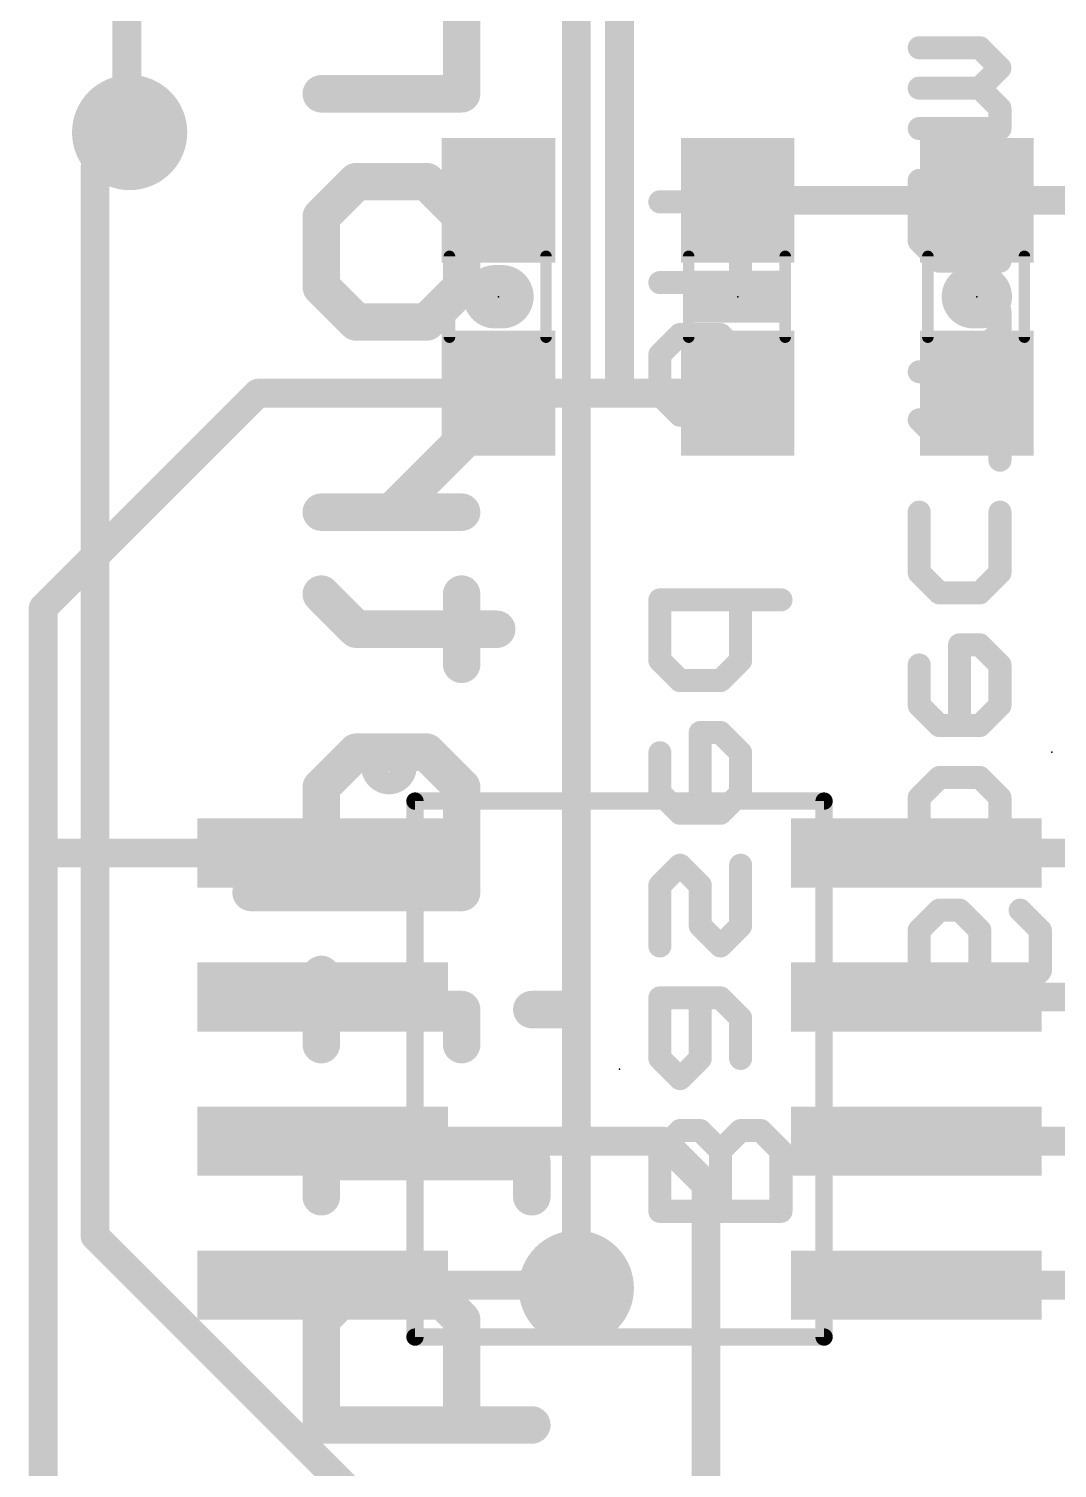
# Model space of a CAD drawing. Extents: x -16 to 96, y -18 to 53.
# Drawn here: x 30.35 to 39.42, y 14.01 to 26.7 of the extents above; entities that cross this region are included whole.
import ezdxf

# ---------------------------------------------------------------- set-up
doc = ezdxf.new("R2010")
doc.units = 0
for name, color, linetype in [('1', 12, 'CONTINUOUS'), ('16', 132, 'CONTINUOUS'), ('18', 110, 'CONTINUOUS'), ('21', 41, 'CONTINUOUS'), ('22', 40, 'CONTINUOUS'), ('23', 53, 'CONTINUOUS'), ('24', 53, 'CONTINUOUS'), ('51', 53, 'CONTINUOUS')]:
    doc.layers.add(name, color=color, linetype=linetype)

# ---------------------------------------------------------------- blocks, each defined once
blk = doc.blocks.new('RECT')
blk.add_solid([(-0.5, -0.5), (0.5, -0.5), (-0.5, 0.5), (0.5, 0.5)])
blk = doc.blocks.new('ROUNDV')
at = {"const_width": 0.5}
blk.add_lwpolyline([(0, -0.25, 1), (0, 0.25, 1), (0, -0.25)], format="xyb", dxfattribs=at)

msp = doc.modelspace()

# ---------------------------------------------------------------- linework, layer by layer
at = {"layer": '1', "const_width": 0.254}
for points in [[(35.56, 35.56), (35.56, 23.4832)], [(31.2166, 33.3502), (31.2166, 25.8064)], [(31.2166, 25.8064), (31.242, 25.781)], [(36.6014, 25.1832), (38.7096, 25.1832)], [(39.6884, 25.1832), (38.7096, 25.1832)], [(32.3732, 23.4832), (30.48, 21.59)], [(34.4932, 23.4832), (32.3732, 23.4832)], [(34.4932, 23.4832), (35.56, 23.4832)], [(35.56, 23.4832), (36.6014, 23.4832)], [(30.48, 21.59), (30.48, 19.431)], [(32.9438, 19.431), (30.48, 19.431)], [(30.48, 12.7), (30.48, 19.431)], [(38.1762, 19.431), (39.751, 19.431)], [(38.1762, 18.161), (41.656, 18.161)], [(32.9438, 16.891), (35.941, 16.891)], [(35.941, 16.891), (36.322, 16.51)], [(38.1762, 16.891), (41.6814, 16.891)], [(36.322, 16.51), (36.322, 13.6652)], [(32.9438, 15.621), (35.1536, 15.621)], [(35.1536, 15.621), (35.179, 15.5956)], [(38.1762, 15.621), (40.7162, 15.621)]]:
    msp.add_lwpolyline(points, dxfattribs=at)
at = {"layer": '1', "const_width": 0.127}
for points in [[(31.2615, 25.8513, 1), (31.1717, 25.7615)], [(31.1971, 25.7361, 1), (31.2869, 25.8259)], [(31.1531, 25.8064, 1), (31.2801, 25.8064)], [(36.6014, 25.2467, 1), (36.6014, 25.1197)], [(38.7096, 25.2467, 1), (38.7096, 25.1197)], [(38.7096, 25.1197, 1), (38.7096, 25.2467)], [(32.3732, 23.5467, 1), (32.3732, 23.4197)], [(32.4181, 23.4383, 1), (32.3283, 23.5281)], [(34.4932, 23.5467, 1), (34.4932, 23.4197)], [(34.4932, 23.4197, 1), (34.4932, 23.5467)], [(35.56, 23.5467, 1), (35.56, 23.4197)], [(35.56, 23.4197, 1), (35.56, 23.5467)], [(36.6014, 23.4197, 1), (36.6014, 23.5467)], [(35.4965, 23.4832, 1), (35.6235, 23.4832)], [(30.5435, 21.59, 1), (30.4165, 21.59)], [(30.4351, 21.6349, 1), (30.5249, 21.5451)], [(30.48, 19.4945, 1), (30.48, 19.3675)], [(30.5435, 19.431, 1), (30.4165, 19.431)], [(32.9438, 19.3675, 1), (32.9438, 19.4945)], [(38.1762, 19.4945, 1), (38.1762, 19.3675)], [(30.4165, 19.431, 1), (30.5435, 19.431)], [(38.1762, 18.2245, 1), (38.1762, 18.0975)], [(32.9438, 16.9545, 1), (32.9438, 16.8275)], [(35.9859, 16.9359, 1), (35.8961, 16.8461)], [(35.941, 16.8275, 1), (35.941, 16.9545)], [(38.1762, 16.9545, 1), (38.1762, 16.8275)], [(36.3855, 16.51, 1), (36.2585, 16.51)], [(36.2771, 16.4651, 1), (36.3669, 16.5549)], [(32.9438, 15.6845, 1), (32.9438, 15.5575)], [(35.1985, 15.6659, 1), (35.1087, 15.5761)], [(35.1536, 15.5575, 1), (35.1536, 15.6845)], [(38.1762, 15.6845, 1), (38.1762, 15.5575)], [(35.1341, 15.5507, 1), (35.2239, 15.6405)]]:
    msp.add_lwpolyline(points, format="xyb", dxfattribs=at)
at = {"layer": '16', "const_width": 0.254}
for points in [[(35.179, 27.686), (35.179, 15.5956)], [(30.9372, 25.4762), (31.242, 25.781)], [(30.9372, 16.0528), (30.9372, 25.4762)], [(38.1, 8.89), (30.9372, 16.0528)]]:
    msp.add_lwpolyline(points, dxfattribs=at)
at = {"layer": '16', "const_width": 0.127}
for points in [[(31.2869, 25.7361, 1), (31.1971, 25.8259)], [(31.0007, 25.4762, 1), (30.8737, 25.4762)], [(30.8923, 25.5211, 1), (30.9821, 25.4313)], [(30.9821, 16.0977, 1), (30.8923, 16.0079)], [(30.8737, 16.0528, 1), (31.0007, 16.0528)], [(35.1155, 15.5956, 1), (35.2425, 15.5956)]]:
    msp.add_lwpolyline(points, format="xyb", dxfattribs=at)
at = {"layer": '21'}
for points, const_width in [([(34.4627, 24.3332), (34.5237, 24.3332)], 0.5588), ([(38.6791, 24.3332), (38.7401, 24.3332)], 0.5588), ([(37.363, 19.888), (33.757, 19.888)], 0.1524), ([(33.757, 15.164), (37.363, 15.164)], 0.1524)]:
    msp.add_lwpolyline(points, dxfattribs=dict(at, const_width=const_width))
for points, const_width in [([(34.4627, 24.4729, 1), (34.4627, 24.1935)], 0.2794), ([(34.5237, 24.1935, 1), (34.5237, 24.4729)], 0.2794), ([(38.6791, 24.4729, 1), (38.6791, 24.1935)], 0.2794), ([(38.7401, 24.1935, 1), (38.7401, 24.4729)], 0.2794), ([(33.528, 20.0494, 1), (33.528, 20.3366, 1), (33.528, 20.0494)], 0.2032), ([(33.757, 19.9261, 1), (33.757, 19.8499)], 0.0762), ([(37.363, 19.8499, 1), (37.363, 19.9261)], 0.0762), ([(33.757, 15.2021, 1), (33.757, 15.1259)], 0.0762), ([(37.363, 15.1259, 1), (37.363, 15.2021)], 0.0762)]:
    msp.add_lwpolyline(points, format="xyb", dxfattribs=dict(at, const_width=const_width))
at = {"layer": '22'}
for points, const_width in [([(34.1683, 26.1221), (34.1683, 27.05)], 0.3302), ([(38.7355, 26.5278), (38.2016, 26.5278)], 0.2032), ([(38.9134, 26.3498), (38.7355, 26.5278)], 0.2032), ([(38.7355, 26.1719), (38.9134, 26.3498)], 0.2032), ([(32.9311, 26.1221), (34.1683, 26.1221)], 0.3302), ([(38.7355, 26.1719), (38.2016, 26.1719)], 0.2032), ([(38.9134, 25.9939), (38.7355, 26.1719)], 0.2032), ([(38.9134, 25.816), (38.9134, 25.9939)], 0.2032), ([(38.2016, 25.816), (38.9134, 25.816)], 0.2032), ([(32.9311, 25.0386), (33.2404, 25.3479)], 0.3302), ([(33.2404, 25.3479), (33.859, 25.3479)], 0.3302), ([(33.859, 25.3479), (34.1683, 25.0386)], 0.3302), ([(38.2016, 24.8245), (38.2016, 25.3584)], 0.2032), ([(38.2016, 25.3584), (38.9134, 25.3584)], 0.2032), ([(36.4495, 25.1698), (35.9156, 25.1698)], 0.2032), ([(36.6274, 24.9918), (36.4495, 25.1698)], 0.2032), ([(32.9311, 24.42), (32.9311, 25.0386)], 0.3302), ([(34.1683, 25.0386), (34.1683, 24.42)], 0.3302), ([(36.6274, 24.458), (36.6274, 24.9918)], 0.2032), ([(38.3796, 24.6466), (38.2016, 24.8245)], 0.2032), ([(38.9134, 24.6466), (38.3796, 24.6466)], 0.2032), ([(33.2404, 24.1107), (32.9311, 24.42)], 0.3302), ([(34.1683, 24.42), (33.859, 24.1107)], 0.3302), ([(35.9156, 24.458), (36.6274, 24.458)], 0.2032), ([(33.859, 24.1107), (33.2404, 24.1107)], 0.3302), ([(38.9134, 24.028), (38.9134, 24.206)], 0.2032), ([(38.5575, 23.6721), (38.9134, 24.028)], 0.2032), ([(35.9156, 23.8224), (36.0936, 24.0004)], 0.2032), ([(36.0936, 24.0004), (36.4495, 24.0004)], 0.2032), ([(36.4495, 24.0004), (36.6274, 23.8224)], 0.2032), ([(35.9156, 23.4665), (35.9156, 23.8224)], 0.2032), ([(36.6274, 23.8224), (36.6274, 23.4665)], 0.2032), ([(38.2016, 23.6721), (38.9134, 23.6721)], 0.2032), ([(34.1683, 23.0532), (34.1683, 23.3625)], 0.3302), ([(36.0936, 23.2886), (35.9156, 23.4665)], 0.2032), ([(36.6274, 23.4665), (36.4495, 23.2886)], 0.2032), ([(36.4495, 23.2886), (36.0936, 23.2886)], 0.2032), ([(38.3796, 23.0704), (38.2016, 23.2484)], 0.2032), ([(38.9134, 22.8925), (38.9134, 23.2484)], 0.2032), ([(33.5497, 22.4346), (34.1683, 23.0532)], 0.3302), ([(39.0914, 23.0704), (38.3796, 23.0704)], 0.2032), ([(32.9311, 22.4346), (34.1683, 22.4346)], 0.3302), ([(38.2016, 21.9011), (38.2016, 22.4349)], 0.2032), ([(38.9134, 22.4349), (38.9134, 21.9011)], 0.2032), ([(38.3796, 21.7231), (38.2016, 21.9011)], 0.2032), ([(38.9134, 21.9011), (38.7355, 21.7231)], 0.2032), ([(33.2404, 21.4029), (32.9311, 21.7122)], 0.3302), ([(34.1683, 21.0937), (34.1683, 21.7122)], 0.3302), ([(38.7355, 21.7231), (38.3796, 21.7231)], 0.2032), ([(36.9833, 21.6616), (35.9156, 21.6616)], 0.2032), ([(35.9156, 21.6616), (35.9156, 21.1277)], 0.2032), ([(36.6274, 21.1277), (36.6274, 21.6616)], 0.2032), ([(34.4776, 21.4029), (33.2404, 21.4029)], 0.3302), ([(38.7355, 21.2655), (38.5575, 21.2655)], 0.2032), ([(38.5575, 21.2655), (38.5575, 20.5537)], 0.2032), ([(38.9134, 21.0876), (38.7355, 21.2655)], 0.2032), ([(35.9156, 21.1277), (36.0936, 20.9498)], 0.2032), ([(36.4495, 20.9498), (36.6274, 21.1277)], 0.2032), ([(38.2016, 21.0876), (38.2016, 20.7317)], 0.2032), ([(38.9134, 20.7317), (38.9134, 21.0876)], 0.2032), ([(36.0936, 20.9498), (36.4495, 20.9498)], 0.2032), ([(38.2016, 20.7317), (38.3796, 20.5537)], 0.2032), ([(38.7355, 20.5537), (38.9134, 20.7317)], 0.2032), ([(36.4495, 20.4922), (36.2715, 20.4922)], 0.2032), ([(36.2715, 20.4922), (36.2715, 19.7804)], 0.2032), ([(36.6274, 20.3143), (36.4495, 20.4922)], 0.2032), ([(38.3796, 20.5537), (38.7355, 20.5537)], 0.2032), ([(33.2404, 20.3195), (32.9311, 20.0102)], 0.3302), ([(33.859, 20.3195), (33.2404, 20.3195)], 0.3302), ([(34.1683, 20.0102), (33.859, 20.3195)], 0.3302), ([(35.9156, 20.3143), (35.9156, 19.9583)], 0.2032), ([(36.6274, 19.9583), (36.6274, 20.3143)], 0.2032), ([(32.9311, 20.0102), (32.9311, 19.0823)], 0.3302), ([(34.1683, 19.0823), (34.1683, 20.0102)], 0.3302), ([(38.3796, 20.0961), (38.2016, 19.9182)], 0.2032), ([(38.7355, 20.0961), (38.3796, 20.0961)], 0.2032), ([(38.9134, 19.9182), (38.7355, 20.0961)], 0.2032), ([(35.9156, 19.9583), (36.0936, 19.7804)], 0.2032), ([(36.4495, 19.7804), (36.6274, 19.9583)], 0.2032), ([(38.2016, 19.9182), (38.2016, 19.3843)], 0.2032), ([(38.9134, 19.3843), (38.9134, 19.9182)], 0.2032), ([(36.0936, 19.7804), (36.4495, 19.7804)], 0.2032), ([(35.9156, 19.1449), (36.0936, 19.3228)], 0.2032), ([(36.0936, 19.3228), (36.2715, 19.1449)], 0.2032), ([(36.6274, 18.789), (36.6274, 19.3228)], 0.2032), ([(37.8457, 19.3843), (38.9134, 19.3843)], 0.2032), ([(32.3125, 19.0823), (34.1683, 19.0823)], 0.3302), ([(35.9156, 18.611), (35.9156, 19.1449)], 0.2032), ([(36.2715, 19.1449), (36.2715, 18.789)], 0.2032), ([(38.3796, 18.9267), (38.2016, 18.7488)], 0.2032), ([(38.5575, 18.9267), (38.3796, 18.9267)], 0.2032), ([(38.7355, 18.7488), (38.5575, 18.9267)], 0.2032), ([(39.0914, 18.9267), (39.2693, 18.7488)], 0.2032), ([(36.2715, 18.789), (36.4495, 18.611)], 0.2032), ([(36.4495, 18.611), (36.6274, 18.789)], 0.2032), ([(38.2016, 18.7488), (38.2016, 18.3929)], 0.2032), ([(38.7355, 18.3929), (38.7355, 18.7488)], 0.2032), ([(39.2693, 18.7488), (39.2693, 18.3929)], 0.2032), ([(32.9311, 17.7414), (32.9311, 18.36)], 0.3302), ([(38.2016, 18.3929), (38.3796, 18.2149)], 0.2032), ([(38.9134, 18.2149), (38.7355, 18.3929)], 0.2032), ([(39.2693, 18.3929), (39.0914, 18.2149)], 0.2032), ([(39.0914, 18.2149), (38.9134, 18.2149)], 0.2032), ([(34.1683, 18.0507), (32.9311, 18.0507)], 0.3302), ([(34.1683, 17.7414), (34.1683, 18.0507)], 0.3302), ([(35.0962, 18.0507), (34.7869, 18.0507)], 0.3302), ([(36.4495, 18.1534), (35.9156, 18.1534)], 0.2032), ([(35.9156, 18.1534), (35.9156, 17.6196)], 0.2032), ([(36.2715, 17.6196), (36.2715, 18.1534)], 0.2032), ([(36.6274, 17.9755), (36.4495, 18.1534)], 0.2032), ([(36.6274, 17.6196), (36.6274, 17.9755)], 0.2032), ([(35.9156, 17.6196), (36.0936, 17.4416)], 0.2032), ([(36.0936, 17.4416), (36.2715, 17.6196)], 0.2032), ([(32.9311, 16.4005), (32.9311, 17.0191)], 0.3302), ([(36.0936, 16.984), (35.9156, 16.8061)], 0.2032), ([(36.2715, 16.984), (36.0936, 16.984)], 0.2032), ([(36.4495, 16.8061), (36.2715, 16.984)], 0.2032), ([(36.6274, 16.984), (36.4495, 16.8061)], 0.2032), ([(36.8054, 16.984), (36.6274, 16.984)], 0.2032), ([(36.9833, 16.8061), (36.8054, 16.984)], 0.2032), ([(34.7869, 16.7098), (32.9311, 16.7098)], 0.3302), ([(34.7869, 16.4005), (34.7869, 16.7098)], 0.3302), ([(35.9156, 16.8061), (35.9156, 16.2722)], 0.2032), ([(36.4495, 16.2722), (36.4495, 16.8061)], 0.2032), ([(36.9833, 16.2722), (36.9833, 16.8061)], 0.2032), ([(35.9156, 16.2722), (36.9833, 16.2722)], 0.2032), ([(32.9311, 15.317), (33.2404, 15.6263)], 0.3302), ([(33.2404, 15.6263), (33.859, 15.6263)], 0.3302), ([(33.859, 15.6263), (34.1683, 15.317)], 0.3302), ([(32.9311, 14.3891), (32.9311, 15.317)], 0.3302), ([(34.1683, 15.317), (34.1683, 14.3891)], 0.3302), ([(34.7869, 14.3891), (32.9311, 14.3891)], 0.3302)]:
    msp.add_lwpolyline(points, dxfattribs=dict(at, const_width=const_width))
for points, const_width in [([(38.2016, 26.5786, 1), (38.2016, 26.477)], 0.1016), ([(38.7714, 26.5637, 1), (38.6995, 26.4919)], 0.1016), ([(38.7355, 26.477, 1), (38.7355, 26.5786)], 0.1016), ([(38.9493, 26.3139, 1), (38.8775, 26.3858)], 0.1016), ([(38.8775, 26.3139, 1), (38.9493, 26.3858)], 0.1016), ([(32.9311, 26.2046, 1), (32.9311, 26.0395)], 0.1651), ([(34.1683, 26.0395, 1), (34.1683, 26.2046)], 0.1651), ([(38.2016, 26.2227, 1), (38.2016, 26.1211)], 0.1016), ([(38.7714, 26.2078, 1), (38.6995, 26.136)], 0.1016), ([(38.7355, 26.1211, 1), (38.7355, 26.2227)], 0.1016), ([(34.0857, 26.1221, 1), (34.2508, 26.1221)], 0.1651), ([(38.6995, 26.2078, 1), (38.7714, 26.136)], 0.1016), ([(38.9642, 25.9939, 1), (38.8626, 25.9939)], 0.1016), ([(38.8775, 25.958, 1), (38.9493, 26.0299)], 0.1016), ([(38.2016, 25.8668, 1), (38.2016, 25.7652)], 0.1016), ([(38.9134, 25.7652, 1), (38.9134, 25.8668)], 0.1016), ([(38.8626, 25.816, 1), (38.9642, 25.816)], 0.1016), ([(33.2404, 25.4304, 1), (33.2404, 25.2653)], 0.1651), ([(33.2988, 25.2895, 1), (33.182, 25.4063)], 0.1651), ([(33.9174, 25.4063, 1), (33.8006, 25.2895)], 0.1651), ([(33.859, 25.2653, 1), (33.859, 25.4304)], 0.1651), ([(38.2524, 25.3584, 1), (38.1508, 25.3584)], 0.1016), ([(38.2016, 25.4092, 1), (38.2016, 25.3076)], 0.1016), ([(38.9134, 25.3076, 1), (38.9134, 25.4092)], 0.1016), ([(35.9156, 25.2206, 1), (35.9156, 25.119)], 0.1016), ([(36.4854, 25.2057, 1), (36.4135, 25.1339)], 0.1016), ([(36.4495, 25.119, 1), (36.4495, 25.2206)], 0.1016), ([(32.8727, 25.097, 1), (32.9895, 24.9802)], 0.1651), ([(33.0136, 25.0386, 1), (32.8486, 25.0386)], 0.1651), ([(34.2508, 25.0386, 1), (34.0857, 25.0386)], 0.1651), ([(34.1099, 24.9802, 1), (34.2267, 25.097)], 0.1651), ([(36.6782, 24.9918, 1), (36.5766, 24.9918)], 0.1016), ([(36.5915, 24.9559, 1), (36.6633, 25.0278)], 0.1016), ([(38.2375, 24.8605, 1), (38.1657, 24.7886)], 0.1016), ([(38.1508, 24.8245, 1), (38.2524, 24.8245)], 0.1016), ([(38.3796, 24.6974, 1), (38.3796, 24.5958)], 0.1016), ([(38.9134, 24.5958, 1), (38.9134, 24.6974)], 0.1016), ([(38.3436, 24.6107, 1), (38.4155, 24.6825)], 0.1016), ([(32.9895, 24.4784, 1), (32.8727, 24.3616)], 0.1651), ([(32.8486, 24.42, 1), (33.0136, 24.42)], 0.1651), ([(34.0857, 24.42, 1), (34.2508, 24.42)], 0.1651), ([(34.2267, 24.3616, 1), (34.1099, 24.4784)], 0.1651), ([(35.9156, 24.5088, 1), (35.9156, 24.4072)], 0.1016), ([(36.5766, 24.458, 1), (36.6782, 24.458)], 0.1016), ([(36.6274, 24.4072, 1), (36.6274, 24.5088)], 0.1016), ([(33.2404, 24.1932, 1), (33.2404, 24.0281)], 0.1651), ([(33.182, 24.0523, 1), (33.2988, 24.1691)], 0.1651), ([(33.8006, 24.1691, 1), (33.9174, 24.0523)], 0.1651), ([(33.859, 24.0281, 1), (33.859, 24.1932)], 0.1651), ([(38.9642, 24.206, 1), (38.8626, 24.206)], 0.1016), ([(38.9493, 23.9921, 1), (38.8775, 24.0639)], 0.1016), ([(36.0936, 24.0512, 1), (36.0936, 23.9496)], 0.1016), ([(36.1295, 23.9645, 1), (36.0576, 24.0363)], 0.1016), ([(36.4854, 24.0363, 1), (36.4135, 23.9645)], 0.1016), ([(36.4495, 23.9496, 1), (36.4495, 24.0512)], 0.1016), ([(38.8626, 24.028, 1), (38.9642, 24.028)], 0.1016), ([(35.9664, 23.8224, 1), (35.8648, 23.8224)], 0.1016), ([(35.8797, 23.8584, 1), (35.9515, 23.7865)], 0.1016), ([(36.6782, 23.8224, 1), (36.5766, 23.8224)], 0.1016), ([(36.5915, 23.7865, 1), (36.6633, 23.8584)], 0.1016), ([(38.2016, 23.7229, 1), (38.2016, 23.6213)], 0.1016), ([(38.5216, 23.708, 1), (38.5934, 23.6362)], 0.1016), ([(38.9134, 23.6213, 1), (38.9134, 23.7229)], 0.1016), ([(34.2508, 23.3625, 1), (34.0857, 23.3625)], 0.1651), ([(35.9515, 23.5025, 1), (35.8797, 23.4306)], 0.1016), ([(35.8648, 23.4665, 1), (35.9664, 23.4665)], 0.1016), ([(36.5766, 23.4665, 1), (36.6782, 23.4665)], 0.1016), ([(36.6633, 23.4306, 1), (36.5915, 23.5025)], 0.1016), ([(36.0936, 23.3394, 1), (36.0936, 23.2378)], 0.1016), ([(36.0576, 23.2527, 1), (36.1295, 23.3245)], 0.1016), ([(36.4135, 23.3245, 1), (36.4854, 23.2527)], 0.1016), ([(36.4495, 23.2378, 1), (36.4495, 23.3394)], 0.1016), ([(38.2375, 23.2843, 1), (38.1657, 23.2125)], 0.1016), ([(38.9642, 23.2484, 1), (38.8626, 23.2484)], 0.1016), ([(34.2267, 22.9948, 1), (34.1099, 23.1115)], 0.1651), ([(34.0857, 23.0532, 1), (34.2508, 23.0532)], 0.1651), ([(38.3796, 23.1212, 1), (38.3796, 23.0196)], 0.1016), ([(38.3436, 23.0345, 1), (38.4155, 23.1064)], 0.1016), ([(39.0914, 23.0196, 1), (39.0914, 23.1212)], 0.1016), ([(38.8626, 22.8925, 1), (38.9642, 22.8925)], 0.1016), ([(32.9311, 22.5171, 1), (32.9311, 22.352)], 0.1651), ([(34.1683, 22.352, 1), (34.1683, 22.5171)], 0.1651), ([(33.4913, 22.4929, 1), (33.6081, 22.3762)], 0.1651), ([(38.2524, 22.4349, 1), (38.1508, 22.4349)], 0.1016), ([(38.9642, 22.4349, 1), (38.8626, 22.4349)], 0.1016), ([(38.2375, 21.937, 1), (38.1657, 21.8651)], 0.1016), ([(38.1508, 21.9011, 1), (38.2524, 21.9011)], 0.1016), ([(38.8626, 21.9011, 1), (38.9642, 21.9011)], 0.1016), ([(38.9493, 21.8651, 1), (38.8775, 21.937)], 0.1016), ([(32.9895, 21.7706, 1), (32.8727, 21.6539)], 0.1651), ([(34.2508, 21.7122, 1), (34.0857, 21.7122)], 0.1651), ([(38.3796, 21.7739, 1), (38.3796, 21.6723)], 0.1016), ([(38.7355, 21.6723, 1), (38.7355, 21.7739)], 0.1016), ([(35.9156, 21.7124, 1), (35.9156, 21.6108)], 0.1016), ([(35.9664, 21.6616, 1), (35.8648, 21.6616)], 0.1016), ([(36.6782, 21.6616, 1), (36.5766, 21.6616)], 0.1016), ([(36.9833, 21.6108, 1), (36.9833, 21.7124)], 0.1016), ([(38.3436, 21.6872, 1), (38.4155, 21.759)], 0.1016), ([(38.6995, 21.759, 1), (38.7714, 21.6872)], 0.1016), ([(33.2404, 21.4855, 1), (33.2404, 21.3204)], 0.1651), ([(34.4776, 21.3204, 1), (34.4776, 21.4855)], 0.1651), ([(33.182, 21.3446, 1), (33.2988, 21.4613)], 0.1651), ([(38.5575, 21.3163, 1), (38.5575, 21.2147)], 0.1016), ([(38.6083, 21.2655, 1), (38.5067, 21.2655)], 0.1016), ([(38.7714, 21.3014, 1), (38.6995, 21.2296)], 0.1016), ([(38.7355, 21.2147, 1), (38.7355, 21.3163)], 0.1016), ([(35.9515, 21.1637, 1), (35.8797, 21.0918)], 0.1016), ([(36.6633, 21.0918, 1), (36.5915, 21.1637)], 0.1016), ([(38.2524, 21.0876, 1), (38.1508, 21.0876)], 0.1016), ([(38.9642, 21.0876, 1), (38.8626, 21.0876)], 0.1016), ([(34.0857, 21.0937, 1), (34.2508, 21.0937)], 0.1651), ([(35.8648, 21.1277, 1), (35.9664, 21.1277)], 0.1016), ([(36.5766, 21.1277, 1), (36.6782, 21.1277)], 0.1016), ([(38.8775, 21.0516, 1), (38.9493, 21.1235)], 0.1016), ([(36.0936, 21.0006, 1), (36.0936, 20.899)], 0.1016), ([(36.0576, 20.9139, 1), (36.1295, 20.9857)], 0.1016), ([(36.4135, 20.9857, 1), (36.4854, 20.9139)], 0.1016), ([(36.4495, 20.899, 1), (36.4495, 21.0006)], 0.1016), ([(38.2375, 20.7676, 1), (38.1657, 20.6957)], 0.1016), ([(38.9493, 20.6957, 1), (38.8775, 20.7676)], 0.1016), ([(38.1508, 20.7317, 1), (38.2524, 20.7317)], 0.1016), ([(38.8626, 20.7317, 1), (38.9642, 20.7317)], 0.1016), ([(36.2715, 20.543, 1), (36.2715, 20.4414)], 0.1016), ([(36.3223, 20.4922, 1), (36.2207, 20.4922)], 0.1016), ([(36.4854, 20.5281, 1), (36.4135, 20.4563)], 0.1016), ([(36.4495, 20.4414, 1), (36.4495, 20.543)], 0.1016), ([(38.3796, 20.6045, 1), (38.3796, 20.5029)], 0.1016), ([(38.3436, 20.5178, 1), (38.4155, 20.5896)], 0.1016), ([(38.5067, 20.5537, 1), (38.6083, 20.5537)], 0.1016), ([(38.6995, 20.5896, 1), (38.7714, 20.5178)], 0.1016), ([(38.7355, 20.5029, 1), (38.7355, 20.6045)], 0.1016), ([(33.2404, 20.402, 1), (33.2404, 20.2369)], 0.1651), ([(33.2988, 20.2611, 1), (33.182, 20.3778)], 0.1651), ([(33.9174, 20.3778, 1), (33.8006, 20.2611)], 0.1651), ([(33.859, 20.2369, 1), (33.859, 20.402)], 0.1651), ([(35.9664, 20.3143, 1), (35.8648, 20.3143)], 0.1016), ([(36.6782, 20.3143, 1), (36.5766, 20.3143)], 0.1016), ([(36.5915, 20.2783, 1), (36.6633, 20.3502)], 0.1016), ([(33.0136, 20.0102, 1), (32.8486, 20.0102)], 0.1651), ([(34.2508, 20.0102, 1), (34.0857, 20.0102)], 0.1651), ([(38.3796, 20.1469, 1), (38.3796, 20.0453)], 0.1016), ([(38.4155, 20.0602, 1), (38.3436, 20.132)], 0.1016), ([(38.7714, 20.132, 1), (38.6995, 20.0602)], 0.1016), ([(38.7355, 20.0453, 1), (38.7355, 20.1469)], 0.1016), ([(32.8727, 20.0685, 1), (32.9895, 19.9518)], 0.1651), ([(34.1099, 19.9518, 1), (34.2267, 20.0685)], 0.1651), ([(35.9515, 19.9943, 1), (35.8797, 19.9224)], 0.1016), ([(36.6633, 19.9224, 1), (36.5915, 19.9943)], 0.1016), ([(35.8648, 19.9583, 1), (35.9664, 19.9583)], 0.1016), ([(36.5766, 19.9583, 1), (36.6782, 19.9583)], 0.1016), ([(38.2524, 19.9182, 1), (38.1508, 19.9182)], 0.1016), ([(38.1657, 19.9541, 1), (38.2375, 19.8822)], 0.1016), ([(38.9642, 19.9182, 1), (38.8626, 19.9182)], 0.1016), ([(38.8775, 19.8822, 1), (38.9493, 19.9541)], 0.1016), ([(36.0936, 19.8312, 1), (36.0936, 19.7296)], 0.1016), ([(36.0576, 19.7445, 1), (36.1295, 19.8163)], 0.1016), ([(36.2207, 19.7804, 1), (36.3223, 19.7804)], 0.1016), ([(36.4135, 19.8163, 1), (36.4854, 19.7445)], 0.1016), ([(36.4495, 19.7296, 1), (36.4495, 19.8312)], 0.1016), ([(36.1295, 19.3587, 1), (36.0576, 19.2869)], 0.1016), ([(36.1295, 19.2869, 1), (36.0576, 19.3587)], 0.1016), ([(36.6782, 19.3228, 1), (36.5766, 19.3228)], 0.1016), ([(37.8457, 19.4351, 1), (37.8457, 19.3335)], 0.1016), ([(38.1508, 19.3843, 1), (38.2524, 19.3843)], 0.1016), ([(38.8626, 19.3843, 1), (38.9642, 19.3843)], 0.1016), ([(38.9134, 19.3335, 1), (38.9134, 19.4351)], 0.1016), ([(32.3125, 19.1648, 1), (32.3125, 18.9997)], 0.1651), ([(32.8486, 19.0823, 1), (33.0136, 19.0823)], 0.1651), ([(34.0857, 19.0823, 1), (34.2508, 19.0823)], 0.1651), ([(34.1683, 18.9997, 1), (34.1683, 19.1648)], 0.1651), ([(35.9664, 19.1449, 1), (35.8648, 19.1449)], 0.1016), ([(35.8797, 19.1808, 1), (35.9515, 19.1089)], 0.1016), ([(36.3223, 19.1449, 1), (36.2207, 19.1449)], 0.1016), ([(36.2356, 19.1089, 1), (36.3074, 19.1808)], 0.1016), ([(38.3796, 18.9775, 1), (38.3796, 18.8759)], 0.1016), ([(38.4155, 18.8908, 1), (38.3436, 18.9626)], 0.1016), ([(38.5934, 18.9626, 1), (38.5216, 18.8908)], 0.1016), ([(38.5575, 18.8759, 1), (38.5575, 18.9775)], 0.1016), ([(39.1273, 18.9626, 1), (39.0554, 18.8908)], 0.1016), ([(36.3074, 18.8249, 1), (36.2356, 18.753)], 0.1016), ([(36.2207, 18.789, 1), (36.3223, 18.789)], 0.1016), ([(36.5766, 18.789, 1), (36.6782, 18.789)], 0.1016), ([(36.6633, 18.753, 1), (36.5915, 18.8249)], 0.1016), ([(38.2524, 18.7488, 1), (38.1508, 18.7488)], 0.1016), ([(38.1657, 18.7847, 1), (38.2375, 18.7128)], 0.1016), ([(38.7863, 18.7488, 1), (38.6847, 18.7488)], 0.1016), ([(38.6995, 18.7128, 1), (38.7714, 18.7847)], 0.1016), ([(39.3201, 18.7488, 1), (39.2185, 18.7488)], 0.1016), ([(39.2334, 18.7128, 1), (39.3052, 18.7847)], 0.1016), ([(35.8648, 18.611, 1), (35.9664, 18.611)], 0.1016), ([(36.4135, 18.6469, 1), (36.4854, 18.5751)], 0.1016), ([(36.4135, 18.5751, 1), (36.4854, 18.6469)], 0.1016), ([(33.0136, 18.36, 1), (32.8486, 18.36)], 0.1651), ([(38.2375, 18.4288, 1), (38.1657, 18.3569)], 0.1016), ([(38.1508, 18.3929, 1), (38.2524, 18.3929)], 0.1016), ([(38.7714, 18.4288, 1), (38.6995, 18.3569)], 0.1016), ([(38.6847, 18.3929, 1), (38.7863, 18.3929)], 0.1016), ([(39.2185, 18.3929, 1), (39.3201, 18.3929)], 0.1016), ([(39.3052, 18.3569, 1), (39.2334, 18.4288)], 0.1016), ([(38.3436, 18.179, 1), (38.4155, 18.2508)], 0.1016), ([(38.9134, 18.2657, 1), (38.9134, 18.1641)], 0.1016), ([(38.8775, 18.179, 1), (38.9493, 18.2508)], 0.1016), ([(39.0554, 18.2508, 1), (39.1273, 18.179)], 0.1016), ([(39.0914, 18.1641, 1), (39.0914, 18.2657)], 0.1016), ([(32.9311, 18.1332, 1), (32.9311, 17.9681)], 0.1651), ([(34.2508, 18.0507, 1), (34.0857, 18.0507)], 0.1651), ([(34.1683, 17.9681, 1), (34.1683, 18.1332)], 0.1651), ([(34.7869, 18.1332, 1), (34.7869, 17.9681)], 0.1651), ([(35.0962, 17.9681, 1), (35.0962, 18.1332)], 0.1651), ([(35.9156, 18.2042, 1), (35.9156, 18.1026)], 0.1016), ([(35.9664, 18.1534, 1), (35.8648, 18.1534)], 0.1016), ([(36.3223, 18.1534, 1), (36.2207, 18.1534)], 0.1016), ([(36.4854, 18.1893, 1), (36.4135, 18.1175)], 0.1016), ([(36.4495, 18.1026, 1), (36.4495, 18.2042)], 0.1016), ([(36.6782, 17.9755, 1), (36.5766, 17.9755)], 0.1016), ([(36.5915, 17.9395, 1), (36.6633, 18.0114)], 0.1016), ([(32.8486, 17.7414, 1), (33.0136, 17.7414)], 0.1651), ([(34.0857, 17.7414, 1), (34.2508, 17.7414)], 0.1651), ([(35.9515, 17.6555, 1), (35.8797, 17.5836)], 0.1016), ([(35.8648, 17.6196, 1), (35.9664, 17.6196)], 0.1016), ([(36.2207, 17.6196, 1), (36.3223, 17.6196)], 0.1016), ([(36.3074, 17.5836, 1), (36.2356, 17.6555)], 0.1016), ([(36.5766, 17.6196, 1), (36.6782, 17.6196)], 0.1016), ([(36.0576, 17.4775, 1), (36.1295, 17.4057)], 0.1016), ([(36.0576, 17.4057, 1), (36.1295, 17.4775)], 0.1016), ([(33.0136, 17.0191, 1), (32.8486, 17.0191)], 0.1651), ([(36.0936, 17.0348, 1), (36.0936, 16.9332)], 0.1016), ([(36.1295, 16.9481, 1), (36.0576, 17.0199)], 0.1016), ([(36.3074, 17.0199, 1), (36.2356, 16.9481)], 0.1016), ([(36.2715, 16.9332, 1), (36.2715, 17.0348)], 0.1016), ([(36.6274, 17.0348, 1), (36.6274, 16.9332)], 0.1016), ([(36.6633, 16.9481, 1), (36.5915, 17.0199)], 0.1016), ([(36.8413, 17.0199, 1), (36.7694, 16.9481)], 0.1016), ([(36.8054, 16.9332, 1), (36.8054, 17.0348)], 0.1016), ([(32.9311, 16.7923, 1), (32.9311, 16.6272)], 0.1651), ([(34.8694, 16.7098, 1), (34.7043, 16.7098)], 0.1651), ([(34.7869, 16.6272, 1), (34.7869, 16.7923)], 0.1651), ([(35.9664, 16.8061, 1), (35.8648, 16.8061)], 0.1016), ([(35.8797, 16.842, 1), (35.9515, 16.7701)], 0.1016), ([(36.4135, 16.842, 1), (36.4854, 16.7701)], 0.1016), ([(36.5003, 16.8061, 1), (36.3987, 16.8061)], 0.1016), ([(36.4135, 16.7701, 1), (36.4854, 16.842)], 0.1016), ([(37.0341, 16.8061, 1), (36.9325, 16.8061)], 0.1016), ([(36.9474, 16.7701, 1), (37.0192, 16.842)], 0.1016), ([(32.8486, 16.4005, 1), (33.0136, 16.4005)], 0.1651), ([(34.7043, 16.4005, 1), (34.8694, 16.4005)], 0.1651), ([(35.9156, 16.323, 1), (35.9156, 16.2214)], 0.1016), ([(36.9833, 16.2214, 1), (36.9833, 16.323)], 0.1016), ([(35.8648, 16.2722, 1), (35.9664, 16.2722)], 0.1016), ([(36.3987, 16.2722, 1), (36.5003, 16.2722)], 0.1016), ([(36.9325, 16.2722, 1), (37.0341, 16.2722)], 0.1016), ([(33.2404, 15.7088, 1), (33.2404, 15.5437)], 0.1651), ([(33.2988, 15.5679, 1), (33.182, 15.6847)], 0.1651), ([(33.9174, 15.6847, 1), (33.8006, 15.5679)], 0.1651), ([(33.859, 15.5437, 1), (33.859, 15.7088)], 0.1651), ([(33.0136, 15.317, 1), (32.8486, 15.317)], 0.1651), ([(34.2508, 15.317, 1), (34.0857, 15.317)], 0.1651), ([(32.8727, 15.3754, 1), (32.9895, 15.2586)], 0.1651), ([(34.1099, 15.2586, 1), (34.2267, 15.3754)], 0.1651), ([(32.9311, 14.4717, 1), (32.9311, 14.3066)], 0.1651), ([(32.8486, 14.3891, 1), (33.0136, 14.3891)], 0.1651), ([(34.0857, 14.3891, 1), (34.2508, 14.3891)], 0.1651), ([(34.7869, 14.3066, 1), (34.7869, 14.4717)], 0.1651)]:
    msp.add_lwpolyline(points, format="xyb", dxfattribs=dict(at, const_width=const_width))
at = {"layer": '23'}
for p in [(34.4932, 24.3332), (36.6014, 24.3332), (38.7096, 24.3332), (35.56, 17.526)]:
    msp.add_point(p, dxfattribs=at)
at = {"layer": '24'}
msp.add_point((39.37, 20.32), dxfattribs=at)
at = {"layer": '51'}
for points, const_width in [([(34.0612, 23.9772), (34.0612, 24.6892)], 0.1016), ([(34.9122, 23.9772), (34.9122, 24.6892)], 0.1016), ([(36.1694, 23.9772), (36.1694, 24.6892)], 0.1016), ([(37.0204, 23.9772), (37.0204, 24.6892)], 0.1016), ([(38.2776, 23.9772), (38.2776, 24.6892)], 0.1016), ([(39.1286, 23.9772), (39.1286, 24.6892)], 0.1016), ([(33.757, 19.888), (33.757, 15.164)], 0.1524), ([(37.363, 15.164), (37.363, 19.888)], 0.1524)]:
    msp.add_lwpolyline(points, dxfattribs=dict(at, const_width=const_width))
for points, const_width in [([(34.0866, 24.6892, 1), (34.0358, 24.6892)], 0.0508), ([(34.9376, 24.6892, 1), (34.8868, 24.6892)], 0.0508), ([(36.1948, 24.6892, 1), (36.144, 24.6892)], 0.0508), ([(37.0458, 24.6892, 1), (36.995, 24.6892)], 0.0508), ([(38.303, 24.6892, 1), (38.2522, 24.6892)], 0.0508), ([(39.154, 24.6892, 1), (39.1032, 24.6892)], 0.0508), ([(34.0358, 23.9772, 1), (34.0866, 23.9772)], 0.0508), ([(34.8868, 23.9772, 1), (34.9376, 23.9772)], 0.0508), ([(36.144, 23.9772, 1), (36.1948, 23.9772)], 0.0508), ([(36.995, 23.9772, 1), (37.0458, 23.9772)], 0.0508), ([(38.2522, 23.9772, 1), (38.303, 23.9772)], 0.0508), ([(39.1032, 23.9772, 1), (39.154, 23.9772)], 0.0508), ([(33.7951, 19.888, 1), (33.7189, 19.888)], 0.0762), ([(37.4011, 19.888, 1), (37.3249, 19.888)], 0.0762), ([(33.7189, 15.164, 1), (33.7951, 15.164)], 0.0762), ([(37.3249, 15.164, 1), (37.4011, 15.164)], 0.0762)]:
    msp.add_lwpolyline(points, format="xyb", dxfattribs=dict(at, const_width=const_width))

# ---------------------------------------------------------------- block references
at = {"layer": '1', "xscale": 1.1, "rotation": 90}
for p in [(34.4932, 25.1832), (36.6014, 25.1832), (38.7096, 25.1832), (34.4932, 23.4832), (36.6014, 23.4832), (38.7096, 23.4832)]:
    msp.add_blockref('RECT', p, dxfattribs=at)
at = {"layer": '1', "xscale": 0.6096, "yscale": 2.2098, "rotation": 270}
for p in [(32.9438, 19.431), (38.1762, 19.431), (32.9438, 18.161), (38.1762, 18.161), (32.9438, 16.891), (38.1762, 16.891), (32.9438, 15.621), (38.1762, 15.621)]:
    msp.add_blockref('RECT', p, dxfattribs=at)
at = {"layer": '18', "xscale": 1.016, "yscale": 1.016}
for p in [(31.242, 25.781), (31.242, 25.781), (35.179, 15.5956), (35.179, 15.5956)]:
    msp.add_blockref('ROUNDV', p, dxfattribs=at)
at = {"layer": '21', "xscale": 0.4572, "yscale": 0.762, "rotation": 90}
msp.add_blockref('RECT', (36.6014, 24.3332), dxfattribs=at)
at = {"layer": '51'}
for p, xscale, yscale, rotation in [((34.4881, 24.9135), 0.5001, 0.95, 90), ((36.5963, 24.9135), 0.5001, 0.95, 90), ((38.7045, 24.9135), 0.5001, 0.95, 90), ((34.4881, 23.7451), 0.5001, 0.95, 90), ((36.5963, 23.7451), 0.5001, 0.95, 90), ((38.7045, 23.7451), 0.5001, 0.95, 90), ((33.1978, 19.431), 0.3556, 1.016, 270), ((37.9222, 19.431), 0.3556, 1.016, 270), ((33.1978, 18.161), 0.3556, 1.016, 270), ((37.9222, 18.161), 0.3556, 1.016, 270), ((33.1978, 16.891), 0.3556, 1.016, 270), ((37.9222, 16.891), 0.3556, 1.016, 270), ((33.1978, 15.621), 0.3556, 1.016, 270), ((37.9222, 15.621), 0.3556, 1.016, 270)]:
    msp.add_blockref('RECT', p, dxfattribs=dict(at, xscale=xscale, yscale=yscale, rotation=rotation))

doc.saveas('drawing.dxf')
